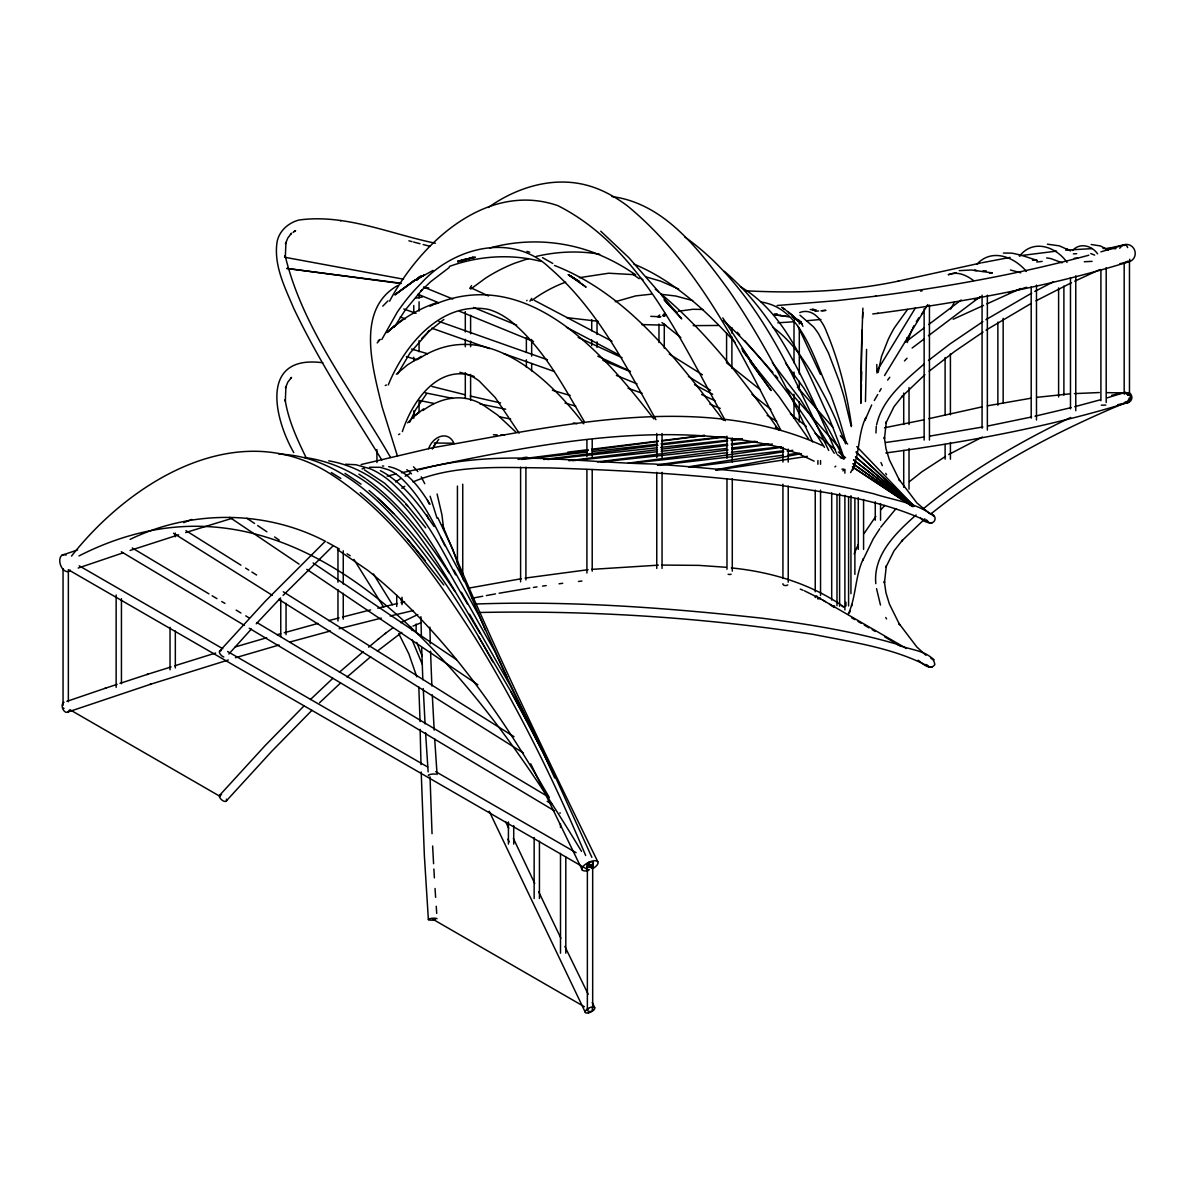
<?xml version="1.0" encoding="UTF-8"?>
<svg xmlns="http://www.w3.org/2000/svg" width="1195" height="1195" viewBox="0 0 1195 1195"><rect width="100%" height="100%" fill="white"/><g stroke="black" fill="none" stroke-linecap="round" stroke-linejoin="round"><path stroke-width="1.5" d="M420.057 721.526L418.818 687.08M860.938 403.163L861.386 365.804A185.061 6.826 -88.5 0 1 861.655 351.808L862.163 330.059M861.057 401.49L861.416 384.715M861.49 380.996L861.685 371.675M865.464 401.55L866.569 349.373M876.786 364.475L877.025 373.064M862.566 318.094L862.805 312.522M875.935 432.963L876.279 426.286M878.191 372.407L881.462 356.588L888.184 339.544A204.569 166.941 -3.3 0 1 894.278 327.983L907.543 309.445M906.512 341.397L906.96 337.722M848.106 614.469C856.262 597.201 854.948 576.348 863.328 558.752L862.76 560.485L873.276 538.796L879.789 528.668M850.586 472.578C860.46 456.281 857.233 434.636 865.942 417.399L864.986 420.296L871.693 404.941M862.895 308.161L861.49 347.177A172.364 6.348 -88.5 0 0 861.192 364.684L860.908 402.954M876.607 424.822C882.403 398.682 905.048 380.712 924.168 363.952M907.229 342.532L911.86 329.76M852.901 469.859L855.471 461.629M849.496 612.841L850.108 610.959M851.557 606.253L852.154 604.386M402.356 431.589C411.214 404.433 433.561 369.255 466.423 374.259A47.038 26.32 61.5 0 1 479.3 381.085L495.163 397.472L519.123 433.113M593.228 861.998L592.436 864.284L590.016 865.837L586.79 863.97M388.285 384.909C404.149 345.699 440.955 300.722 488.053 309.326A78.795 44.678 60.9 0 1 509.817 320.365C543.038 346.968 563.039 385.686 584.37 421.641M409.616 422.313L415.457 409.96L426.66 393.648M854.141 553.897L858.115 544.756M381.802 339.499L397.352 312.029A513.417 293.477 60.5 0 1 420.76 283.738C452.397 247.962 511.714 231.531 549.521 267.725C597.007 308.624 625.896 365.76 655.935 419.684M397.696 373.886L409.885 353.197L429.722 330.432L421.76 338.469M950.622 309.102L954.641 301.708M912.562 328.386L913.981 325.652M389.57 301.215C420.61 242.704 486.828 181.042 557.931 205.674C641.147 247.858 681.792 343.279 725.455 420.715M822.623 445.675C700.539 390.586 558.633 426.062 432.963 447.662L432.291 448.962L434.816 444.689M874.292 400.489L877.742 394.544M879.475 391.572L881.208 388.599M394.096 327.4L405.359 309.863L421.94 289.952L420.849 291.132L430.603 281.736L449.186 267.546M876.921 371.077L915.46 307.862M884.539 375.529L927.783 304.591M428.646 448.722C432.426 436.922 448.02 429.528 454.13 443.644M469.755 288.428L471.547 285.545M864.119 533.478L875.83 516.315M916.326 321.649L918.865 317.765M529.923 301.155L531.76 298.406M434.114 445.825L438.774 439.327M887.646 380.1L889.797 377.261M880.715 527.219L895.996 508.637M71.506 556.078C129.687 482.153 235.773 416.159 327.863 472.309C391.452 511.818 434.95 575.258 474.729 637.099C517.629 706.708 553.972 780.201 585.669 855.53M377.202 342.935L380.264 339.35M290.549 234.325L291.52 233.219L287.816 237.984L285.471 243.81L285.934 242.406L285.336 257.074L285.127 255.566C302.947 330.164 352.958 392.094 390.601 457.536M290.549 378.486L291.535 377.381L287.816 382.146L285.471 387.972L285.919 386.568L285.336 401.251L285.127 399.742C288.264 419.983 296.928 438.849 305.86 457.102M219.536 651.245L265.171 601.384L324.906 541.634M228.842 653.994L251.383 629.033M219.536 795.407L265.171 745.531L304.083 705.857M226.467 800.769L271.937 751.087L311.94 710.323M662.672 315.48L664.793 313.165M881.029 509.578L884.778 505.47M407.644 422.836L414.725 415.666L423.717 408.839M256.223 623.835L280.601 597.963M283.081 595.394L332.658 546.264M904.466 360.92L907.05 358.246M382.788 306.159L387.972 300.871M416.831 279.914L420.685 276.045L416.935 279.735M310.461 699.508L332.822 678.327M319.558 702.75L340.515 683.017M396.352 374.214L407.6 364.804L421.267 356.424M924.93 374.647L901.583 396.949L902.613 395.874L893.994 406.703L885.853 423.149L886.332 421.715L884.449 438.774L884.315 437.25L885.973 448.693L889.409 459.911L899.686 480.644L898.849 479.165L916.864 502.886L929.591 513.581M916.102 514.97C896.295 532.522 873.037 554.689 875.816 583.653M924.945 518.794L901.583 541.096L902.628 540.02L894.009 550.85L885.853 567.296L886.332 565.862L884.449 582.921L884.315 581.397L885.973 592.839L889.409 604.058L899.671 624.791L898.849 623.312L916.864 647.033L925.991 655.338M339.425 672.188L363.25 651.663M387.807 331.792L395.007 325.563L386.926 332.598C401.236 319.214 418.355 308.922 436.907 302.604M347.043 677.042L370.689 656.697M1019.783 255.835C1033.406 238.597 1056.275 246.842 1067.015 262.407M428.273 331.896L443.868 319.468M368.628 647.167L378.621 638.877M377.396 651.111L401.804 632.409M384.969 633.753L392.856 627.838M928.455 360.487L949.801 344.07L982.887 321.619M929.172 371.197L954.641 351.45L983.067 332.046M922.749 509.249C967.666 472.219 1018.259 442.583 1070.66 417.488M930.606 514.194C989.893 466.065 1058.337 430.514 1128.633 401.371M378.068 639.325L385.537 633.29M470.74 289.056L485.23 278.375A518.421 292.058 61.2 0 1 514.687 263.214L528.414 258.598M1072.602 250.502C1079.892 242.241 1091.916 245.662 1097.607 253.833M909.47 481.6L921.957 471.741L945.529 456.385M396.367 293.477L414.755 280.362L424.658 274.73L413.007 281.423L394.843 294.926L414.755 280.362L413.007 281.423L433.023 270.443M977.002 264.155C991.925 247.858 1014.435 257.015 1026.49 271.519M394.081 326.34L402.655 319.842L401.684 320.559M905.018 342.382L924.243 327.878M928.679 324.532L961.198 300.005M912.143 348.029L923.974 339.096M928.41 335.765L980.154 296.733M293.089 232.487L295.613 230.65L294.194 231.247M531.984 300.393L536.45 297.167A465.617 257.254 62 0 1 561.187 283.857L565.668 282.154M488.322 207.482C516.569 187.346 553.225 175.949 587.537 185.434A142.145 81.29 60.5 0 1 627.599 206.033C698.567 264.543 739.496 349.851 780.768 430.08M986.009 330.119L1031.39 303.306M395.5 481.958L400.803 478.523M401.819 488.247L404.806 486.305M985.92 319.692L1031.718 293.104M397.606 285.575C355.079 309.804 373.094 368.971 382.027 406.718L397.308 455.624M948.696 454.533L982.335 437.056M920.643 518.062C923.914 522.708 936.043 526.353 935.028 517.241C918.432 503.005 894.263 500.451 873.903 493.804C801.74 476.252 727.486 469.381 653.59 463.989C575.96 462.57 495.447 448.379 419.445 469.725M918.223 660.237C922.585 663.554 930.128 671.067 934.848 664.629C932.951 650.304 906.96 650.05 896.31 644.045C852.379 631.154 807.058 623.909 761.723 618.173C666.631 607.762 570.672 600.577 475.012 604.043M418.295 359.097C482.287 316.675 546.22 374.737 583.787 423.792M1034.78 291.46L1053.407 281.811M1035.96 300.841L1071.512 282.692M405.21 476.178L409.601 473.817M400.803 622.685L417.787 614.559M1074.649 281.213L1099.773 269.607M78.975 555.929C303.829 441.418 480.853 683.854 581.487 851.363M974.418 299.915L981.17 296.838M953.177 319.244L983.56 305.412M986.936 303.888L1020.694 288.518M130.136 539.363C191.066 509.712 265.454 509.847 325.637 541.425M413.007 481.929C455.863 463.66 504.066 467.887 549.521 467.917C626.135 470.352 702.779 474.729 778.767 485.036C828.957 493.057 880.954 499.495 927.365 521.379L925.931 520.333L928.993 522.648L926.663 520.034M413.007 626.075L420.655 622.894M663.225 316.003L666.422 314.733M183.716 522.633L191.857 519.422M449.335 266.455C478.433 255.82 510.788 253.639 540.872 261.376M434.487 304.426C527.503 265.275 603.445 353.212 653.859 418.952M460.777 261.257L473.339 257.149L457.7 261.645M615.276 301.723L635.71 295.897L651.305 294.179M66.89 701.36L106.041 688.006M67.981 711.996L151.197 684.048L150.047 684.421L228.305 659.984M457.819 261.675L475.401 257.239L462.316 260.032L464.108 259.539M61.931 555.242L77.6 549.939M78.168 568.058L123.309 552.777M146.806 674.533L171.109 666.929M104.876 688.395L117.11 684.347M120.008 683.391L147.956 674.159M130.061 550.477L178.697 534.792M185.643 532.567L232.607 518.167M948.591 274.76C957.225 270.936 966.501 275.223 973.447 280.496M174.664 665.809L215.623 653.023M1123.539 245.005L1100.909 251.846M1130.111 261.391C1048.12 286.83 963.275 302.021 878.295 313.299L877.369 313.404M1008.909 292.685L1026.61 287.263M1107.317 397.815L1124.868 392.438A5.303 5.049 71.9 0 0 1123.166 393.588M1128.797 402.267C1049.643 426.794 967.83 441.866 885.824 452.95M362.025 468.918L364.475 468.186M235.191 646.943L266.664 637.757M235.43 657.758L279.077 645.016M462.525 260.002L457.79 261.346L465.706 259.39L457.715 261.466M1100.401 399.787L1074.678 406.718M277.165 634.694L280.72 633.708M284.276 632.738L318.109 623.402M289.743 642.073L330.462 630.975M1088.809 255.222C1018.737 274.058 947.142 286.92 875.218 296.255L876.144 296.151L836.963 300.632L777.079 305.517M328.64 620.623L339.126 617.92M342.621 617.023L370.644 609.868M339.186 628.719L381.295 618.129M361.159 464.541L432.963 447.662M387.135 476.103L396.038 473.982M1071.123 407.629L1035.004 416.204M489.771 248.022C521.886 239.09 556.586 240.016 588.194 250.636A236.266 135.11 60.5 0 1 626.329 268.681L635.71 274.79M377.784 608.165L397.457 603.505M401.027 602.653L404.597 601.817M390.197 616.008L413.38 610.511M948.262 274.566L956.388 272.714M579.396 277.673L608.658 273.222L634.306 274.671M401.43 472.757C525.277 446.975 656.324 416.786 782.023 447.856L779.618 447.154L799.216 454.07L814.124 461.165M923.511 419.878L884.464 427.795M928.769 418.698L982.156 406.853M1105.599 248.978L1124.719 244.706M1119.864 263.722L1128.946 261.69M1031.614 416.965L988.205 425.943M1111.574 395.336L1125.585 392.259M1117.698 404.732L1128.065 402.446M980.976 262.945L897.998 281.183L898.759 281.034C848.764 291.7 797.364 293.432 746.427 290.833M678.312 311.268L692.876 309.281L702.929 309.46M983.888 271.175L982.723 271.414L986.129 270.742M536.226 256.417C556.945 251.577 578.649 250.532 599.636 254.266M982.156 262.706L1010.119 257.388M987.309 405.837L1031.375 398.144M799.724 312.552C812.988 307.414 822.593 320.962 826.552 331.822C839.129 361.801 846.986 393.693 851.557 425.823M715.865 469.784L801.442 453.637M982.887 426.944L929.874 436.1M468.574 588.164L521.408 578.694M471.846 598.262L482.75 596.245M486.38 595.573L495.477 593.9M499.107 593.228L529.833 588.015M920.628 291.102L922.092 290.848M959.271 270.638L971.475 269.995L991.91 272.833M991.133 272.729L989.729 272.983L992.179 272.684L989.341 272.878L992.119 272.774L990.67 272.759M416.054 298.048L422.253 297.032M924.437 436.967L885.674 442.494M525.023 578.111L588.074 569.701M533.433 587.447L537.033 586.879M689.037 466.692L783.711 451.74M787.341 451.172L792.808 450.306M715.924 470.233L807.342 456.341M1019.186 255.805L1056.574 251.114M657.504 464.855L781.157 447.378M542.53 586.103L546.205 585.595M559.051 583.802L562.726 583.294M929.934 523.126L932.234 522.827M929.934 667.273L932.234 666.974M628.226 463.137L728.039 449.917M731.728 449.425L772.388 444.047M518.047 459.373L588.194 450.395M591.884 449.932L658.34 441.433M662.03 440.955L704.482 435.518M597.336 461.942L727.785 445.332M731.459 444.854L757.182 441.582M689.216 467.215L782.934 455.235M788.446 454.518L799.485 453.114M543.68 459.478L657.952 445.302M661.642 444.854L726.142 436.847M568.88 460.702L657.504 449.678M661.193 449.215L727.65 440.955M731.34 440.492L742.424 439.118M523.35 457.64L527.055 457.192M567.7 452.173L588.03 449.678M591.719 449.215L658.251 441.03M661.94 440.567L704.438 435.338M931.084 658.385L932.025 658.863M369.524 467.245L380.07 467.305L388.36 469.74A45.201 26.723 58.8 0 1 401.401 478.284C418.833 494.775 430.424 516.27 441.015 537.526A222.733 131.704 58.8 0 1 444.854 545.801M578.44 581.457L581.935 581.039M657.534 465.333L783.322 450.784M872.738 313.941L878.295 313.299M521.901 459.433L586.835 452.143M592.391 451.516L657.31 444.211M661.029 443.793L724.095 436.713M633.708 462.988L727.71 452.666M731.4 452.263L781.172 446.796M547.564 459.522L656.981 447.796M660.686 447.393L727.456 440.238M731.161 439.85L742.289 438.655M601.085 461.942L726.381 448.513M731.908 447.916L768.773 443.957M1065.656 250.158L1091.961 248.62M1036.737 261.989L1042.145 261.421M1036.603 397.367L1069.286 393.917M572.569 460.717L657.444 451.695M661.134 451.292L727.561 444.226M731.25 443.838L755.225 441.284M1033.077 260.122L1035.587 259.883L1032.405 259.868M820.98 310.879L825.685 310.431M591.674 569.373L658.326 565.16M815.005 311.298L818.575 310.984M822.13 310.655L825.7 310.327M806.595 320.753L820.89 319.453M479.539 612.482C590.957 610.242 702.869 617.471 813.078 634.351C852.199 642.253 893.457 647.675 928.993 666.795L925.931 664.48L927.365 665.54M1003.412 253.041L1012.016 253.161L1020.157 254.938M1073.364 253.893L1076.65 253.669M777.437 314.165L773.837 314.404L776.87 314.33M777.87 322.814L794.048 321.754M1074.26 258.269L1077.636 258.075M1074.41 393.618L1099.31 392.543M425.241 287.995L428.751 287.861M345.519 464.228L355.901 464.721L370.166 468.769A76.48 44.678 59.4 0 1 392.169 483.124C419.654 508.697 438.505 541.858 455.579 574.885M661.836 565.071L698.746 565.369L725.873 567.266M693.175 325.623L718.285 325.473M1047.403 244.198L1059.308 245.841L1070.586 250.92M761.215 302.051C803.264 308.265 814.512 362.727 830.719 394.873A259.778 124.609 67.3 0 1 840.697 423.926L846.06 442.538M660.671 316.795L650.767 316.331M493.386 434.801L497.105 434.846M500.824 434.89L504.529 434.92M434.188 443.016L452.771 443.211M1103 248.44L1115.966 248.635M1106.704 392.647L1127.064 392.946M775.092 315.211L780.693 315.331M1091.184 244.497L1100.446 245.961L1108.482 250.248M382.385 466.005L383.7 466.035M810.24 309.55L814.258 309.654L812.555 309.565M657.564 316.511L660.656 316.615M641.685 324.547L665.779 325.249M816.125 309.863L812.032 309.58L814.258 309.654M812.032 309.58L813.989 309.699M322.814 362.772C259.927 354.288 273.58 417.354 293.791 452.606M660.999 294.284L675.832 296.031L692.682 300.587M278.898 454.16C322.516 455.265 360.068 482.197 389.152 512.625C430.932 556.885 463.466 608.838 492.863 661.881M611.974 196.577C664.584 203.404 699.284 250.039 728.502 289.877C761.364 337.722 788.043 389.451 812.66 441.911M777.99 315.375L784.264 316.048L780.395 315.495M975.553 270.443L974.418 270.324L977.032 270.608M304.381 457.431C393.543 469.56 438.192 565.026 480.256 633.574M566.654 317.616L598.053 321.261M731.37 567.909C771.328 571.912 810.927 583.713 843.939 606.97L842.057 606.358M400.728 283.2L286.77 268.427L401.027 283.544M435.458 243.227C390.66 234.145 345.504 213.621 299.064 220.014C288.637 222.673 279.6 230.501 277.195 241.256C273.267 264.797 284.873 287.368 293.776 308.444C318.916 361.323 351.061 410.393 381.877 460.045M328.745 460.837C399.772 473.13 434.203 548.236 467.484 604.072M1034.855 260.062L1037.245 260.465L1022.621 255.64M340.127 220.612L340.978 220.761M284.559 257.224L403.507 279.182M788.954 316.914L782.83 315.659L786.579 316.436M425.181 392.811L452.621 398.398M480.061 403.985L505.664 409.198M573.346 422.97L577.006 423.717M419.206 400.43L433.845 403.417M499.689 416.816L510.668 419.057M1010.432 269.98L1020.724 272.804M388.674 466.647C408.227 470.457 420.028 488.8 430.08 504.245M470.247 396.023L500.571 402.924M646.51 277.031L660.551 281.109L678.67 289.011M465.049 394.738L431.948 386.463M423.209 244.557L429.707 246.23M408.899 240.822L412.051 241.644M413.619 242.062L420.013 243.72M411.558 349.03L427.601 353.735M552.359 390.257L570.194 395.47M406.405 356.618L417.1 359.74M459.881 372.272L474.131 376.44M565.041 403.044L575.736 406.18M526.905 251.398L529.729 252.22M840.219 457.64L843.924 458.865M554.525 265.469C627.748 294.06 677.236 359.755 723.378 420.281M1090.781 253.549L1094.665 255.118M403.79 308.997L416.054 313.329M438.834 321.38L547.459 359.77M628.047 388.255L642.059 393.215M400.22 317.019L405.478 318.886M431.754 328.177L489.562 348.611M503.588 353.571L554.39 371.525M423.493 287.009L452.815 299.004M473.519 307.474L516.643 325.115M602.892 360.397L630.497 371.69M709.845 404.149L720.197 408.376M417.981 294.269L438.684 302.738M459.373 311.193L533.553 341.546M616.351 375.409L637.054 383.879M721.586 418.459L725.036 419.863M800.262 589.105L803.025 590.24M633.843 264.035C673.816 280.631 706.2 310.879 735.059 342.382M804.399 590.808L820.621 598.829M795.213 319.005L799.53 320.917L796.258 319.423M1062.161 262.81L1051.182 258.717A38.315 26.828 46.1 0 0 1046.596 257.941M471.637 288.144L488.546 295.972M578.141 337.408L622.102 357.738M701.555 394.499L715.073 400.758M597.829 356.229L629.944 371.092M794.466 318.602L801.352 322.516L792.166 316.615L801.262 322.755L795.332 318.692M1066.373 248.65L1067.897 249.441M740.467 286.695C786.893 314.165 806.311 369.389 828.18 415.89A387.374 200.207 64.7 0 1 842.027 452.158L844.253 458.716M534.419 300.393L612.004 341.247M694.519 384.7L712.683 394.26M775.391 427.287L780.35 429.901M566.505 327.266L619.324 355.079M380.368 470.636C403.656 483.004 419.55 505.306 434.114 526.562M364.415 469.844L384.715 483.273L405.015 502.722M327.176 542.276L339.44 549.028M542.485 257.627L552.762 263.453M793.943 318.094L798.424 320.678L792.449 316.331L799.724 322.052M817.903 597.321L906.333 648.452M851.662 617.815L854.828 619.637M857.98 621.46L861.132 623.282M864.284 625.105L869.004 627.823M872.171 629.645L875.323 631.468M884.778 636.935L894.233 642.387M897.385 644.21L900.537 646.032M79.199 565.818L222.793 648.721M227.633 651.514L427.676 767.011M435.742 771.656L576.095 852.692M68.339 569.731L587.82 869.661M69.922 709.71L220.194 796.467M432.724 919.164L584.4 1006.743M795.691 319.08L798.424 320.678M132.227 547.967L208.946 593.87M212.142 595.782L216.952 598.65M221.747 601.518L224.944 603.43M236.132 610.122L240.927 612.99M245.722 615.858L248.918 617.77M256.91 622.55L547.818 796.572M547.161 801.337L551.956 804.205M121.337 551.746L244.422 625.373M249.217 628.241L554.51 810.867M823.146 600.278L825.446 601.668M568.372 274.73L579.694 281.736L568.805 274.984M331.314 472.548L340.799 478.403M337.513 549.61L367.821 570.373C444.256 631.558 500.735 713.609 549.386 797.618M684.84 237.013C756.629 287.831 791.688 373.676 828.703 450.425M669.29 354.019L702.451 374.797M767.175 415.367L776.66 421.312M688.395 376.41L710.487 390.257M185.972 530.655L240.912 565.16M245.617 568.118L248.754 570.09M251.891 572.061L256.596 575.019M283.275 591.779L513.984 736.673M173.514 533.254L272.4 595.364M278.674 599.307L523.5 753.074M345.026 473.369L361.054 484.169M568.282 274.716L586.103 287.159L571.3 276.179M347.103 553.808L350.18 555.765M837.411 454.772L843.341 458.656M912.621 506.456L852.364 466.812L912.382 506.546M829.494 604.222L834.349 607.478M358.888 474.146L365.446 478.478M246.857 518.257L254.55 523.455M257.642 525.546L266.888 531.775M274.596 536.973L279.212 540.095M313.12 562.964L456.445 659.655M229.739 517.36L299.094 564.145M306.786 569.343L477.851 684.735M800.008 315.211L813.436 326.788A53.073 20.539 72.7 0 1 818.769 334.152L828.449 352.958L838.576 379.487A160.235 61.991 72.7 0 1 844.148 397.248L851.258 426.6M781.62 307.234L785.055 309.565L784.039 308.848M782.665 307.951L785.055 309.565M912.875 506.053L852.931 463.645L909.993 504.514M724.304 271.31C779.633 318.512 808.029 388.614 836.679 453.667M632.932 274.252L639.131 278.704M772.642 327.161C796.975 344.728 811.644 372.033 825.536 397.905A211.47 101.441 67.3 0 1 836.351 420.804L845.627 443.853M640.221 277.837L642.97 279.854M931.054 513.372L932.488 514.418M932.683 514.627L934.131 515.687M931.054 657.519L932.488 658.579M932.683 658.774L934.131 659.849M366.402 479.165C400.594 503.902 426.032 538.542 449.32 573.227M798.768 321.022L795.347 318.453L801.576 323.307M913.443 506.068L853.499 459.866L913.249 506.531M406.808 469.68L409.153 471.607A26.156 16.416 55.3 0 1 411.528 473.877M759.96 389.451L726.575 362.832L726.59 333.196M790.433 413.754L806.401 426.481M815.109 433.427L835.424 449.634M838.337 451.949L845.582 457.73M661.97 322.545L680.836 337.587M751.954 394.305L770.82 409.347M786.131 310.371L791.882 315.121L788.431 312.209L790.717 314.121M655.308 289.205C704.079 328.655 742.752 378.815 778.632 429.841M913.607 505.978L855.471 456.848L913.592 506.471M360.203 492.684C384.491 512.625 405.613 536.092 425.211 560.56M369.061 490.488C403.029 519.198 430.319 554.794 455.026 591.525M600.771 231.203L628.824 257.642L658.639 291.744M790.896 314.27L795.526 318.363L792.18 315.375L794.331 317.287M802.263 324.308L793.42 316.451L796.736 319.468M413.545 466.827L417.877 471.607M723.378 320.469C763.65 356.991 795.601 401.58 824.52 447.333M914.011 506.157L856.038 451.919L912.726 505.231M377.874 498.195L393.708 513.462M665.227 300.976L677.087 312.731L666.795 302.499M515.986 432.187L497.643 415.083L482.392 404.478A81.275 45.485 61.5 0 0 470.352 399.459C457.192 395.709 442.972 398.771 431.171 405.224A222.121 124.28 61.5 0 0 422.91 410.527M664.017 299.796L681.718 318.871L661.582 295.255M856.785 446.586L912.95 505.052M405.658 504.156L407.809 506.381M797.334 387.075L832.93 427.377M840.294 435.727L847.658 444.062M737.255 332.225L739.705 335.003M744.619 340.56L772.851 372.526M775.301 375.305L777.766 378.083M787.58 389.197L840.354 448.962M742.424 350.747L779.05 396.62L808.612 438.953M406.031 503.887L425.719 527.787M772.343 362.712L800.53 399.548L834.259 453.293M407.57 539.303L443.763 584.967M785.473 363.041L803.817 388.076L826.432 425.181A302.395 156.291 64.7 0 1 841.414 454.055L842.923 457.252M750.057 361.667L771.104 390.526L742.035 348.582L760.707 375.962L722.781 317.915M373.393 573.973L392.438 604.715M353.929 559.439L383.7 607.224M478.508 636.606L511.296 692.174L541.679 749.638M469.59 614.2L510.265 685.497L534.583 733.924L554.704 778.005M461.464 592.287L494.64 651.141L528.384 722.557M440.865 537.242L465.721 583.444L485.484 630.318M588.134 862.611L590.016 865.837L588.567 862.402M453.981 570.179L479.733 617.113L506.844 676.863M885.749 473.354L886.57 474.818M885.749 617.501L886.57 618.965M511.072 692.069L526.816 720.809M421.178 476.82L424.748 483.691M398.771 633.664L408.869 653.919L416.816 676.863M526.487 720.182L555.302 776.795L591.869 857.368M437.953 517.958L452.591 548.923L463.809 580.785M588.493 862.715L590.016 865.837L588.418 862.521M588.194 994.27L564.862 946.44M592.242 1002.515L594.662 1007.475M585.386 1012.494L489.203 811.256M597.754 861.64C543.486 750.594 489.412 639.31 442.389 524.949M582.294 870.02L530.744 763.814M560.888 938.224L538.676 891.754M513.372 838.412L534.718 883.419M507.905 839.204L509.175 841.907M800.56 321.335L802.92 326.369M798.051 326.399L820.442 374.393M412.006 639.728L422.268 664.211M505.575 821.562L508.682 828.314M880.969 462.525L882.343 465.617M427.018 515.03L428.751 519.407M416.756 642.432L422.104 655.995M430.14 496.224L437.026 518.197M400.848 599.233L402.103 602.698M410.901 627.016L412.156 630.482M880.476 605.043L876.532 588.642M437.101 494.013L441.956 514.926L443.823 530.386M437.071 774.569L434.696 739.003M428.139 771.91L425.584 732.744M435.025 888.482L435.622 897.37M436.235 906.273L436.713 913.383M428.378 919.612L424.359 855.62L421.193 771.94M434.188 730.16L432.291 694.833M433.576 863.686L432.635 846.03M433.875 869.004L434.397 877.847M425.076 723.886L423.254 688.529M431.873 686.02L430.544 651.17M432.037 833.692L430.036 776.84M421.701 648.108L422.821 679.701M429.901 627.136L430.319 643.776M420.909 616.71L421.417 637.025M420.998 764.561L420.132 729.383M1129.469 260.585L1129.469 395.5M1124.181 262.437L1124.181 393.648M1106.197 267.62L1106.197 402.536M1100.909 269.472L1100.909 400.683M1075.769 275.791L1075.769 410.707M1070.481 277.643L1070.481 408.854M1063.894 286.068L1063.894 395.112M1058.606 287.92L1058.606 396.964M1036.483 285.097L1036.483 419.998M1031.195 286.934L1031.195 418.145M1003.158 318.363L1003.158 403.372M997.87 322.067L997.87 405.224M987.369 295.165L987.369 430.08M982.066 295.165L982.066 428.228M950.413 353.839L950.413 414.829M950.413 442.553L950.413 459.179M945.111 357.529L945.111 414.829M945.111 444.391L945.111 459.179M929.441 305.128L929.441 440.044M924.138 308.833L924.138 440.044M909.022 387.524L909.022 424.494M909.022 448.513L909.022 489.173M903.719 393.08L903.719 424.494M903.719 450.366L903.719 487.321M880.551 503.603L880.551 520.228M875.263 501.751L875.263 520.228M863.582 499.495L863.582 549.386M858.279 497.643L858.279 549.386M854.888 498.629L854.888 574.407M850.945 495.731L850.945 593.676M848.584 496.896L848.584 605.925M845.941 602.235L845.941 605.925M844.895 469.471L844.895 473.175M844.895 495.342L844.895 609.928M839.607 493.49L839.607 606.223M836.993 494.745L836.993 605.626M831.705 492.893L831.705 600.084M820.547 460.553L820.547 464.257M820.547 490.129L820.547 595.468M817.903 460.553L817.903 464.257M815.244 490.129L815.244 591.779M799.306 320.335L799.306 324.024M799.306 327.729L799.306 373.93M799.306 381.325L799.306 390.556M799.306 401.654L799.306 421.984M794.003 320.335L794.003 362.847M794.003 372.078L794.003 377.62M794.003 394.26L794.003 418.28M788.222 449.126L788.222 462.062M788.222 486.081L788.222 582.189M782.934 447.274L782.934 462.062M782.934 484.229L782.934 578.485M732.281 438.057L732.281 462.077M732.281 478.717L732.281 571.12M731.893 327.654L731.893 333.196M731.893 336.885L731.893 368.314M726.978 436.205L726.978 458.387M726.978 478.717L726.978 569.268M664.271 324.039L664.271 348.059M662.06 433.516L662.06 457.551M662.06 472.339L662.06 568.432M658.968 324.039L658.968 342.517M656.757 433.516L656.757 457.551M656.757 472.339L656.757 568.432M597.022 321.515L597.022 334.451M597.022 341.845L597.022 347.386M592.675 865.837L592.675 1009.984M592.212 439.939L592.212 456.565M592.212 469.515L592.212 571.15M591.719 319.662L591.719 330.761M591.719 339.992L591.719 345.534M587.372 865.837L587.372 1009.984M586.909 439.939L586.909 456.565M586.909 469.515L586.909 573.003M565.803 857.099L565.803 953.192M560.5 823.833L560.5 827.523M560.5 853.394L560.5 953.192M539.438 841.22L539.438 898.506M534.15 837.531L534.15 898.506M531.655 339.499L531.655 356.125M531.655 363.519L531.655 370.913M526.368 337.647L526.368 352.435M526.368 359.829L526.368 367.224M525.905 467.245L525.905 579.978M520.602 467.245L520.602 581.831M513.716 825.64L513.716 844.118M508.428 821.951L508.428 844.118M470.606 315.331L470.606 333.808M470.606 341.202L470.606 346.744M470.606 374.468L470.606 400.34M465.303 311.626L465.303 331.956M465.303 339.35L465.303 346.744M465.303 372.616L465.303 398.488M462.734 484.229L462.734 574.78M457.431 486.081L457.431 563.696M419.072 294.418L419.072 298.123M419.072 301.812L419.072 311.058M419.072 340.62L419.072 351.703M419.072 401.61L419.072 412.693M416.129 624.074L416.129 631.468M413.769 305.502L413.769 312.896M413.769 357.26L413.769 360.95M413.769 410.856L413.769 418.235M402.013 597.246L402.013 604.64M396.725 595.394L396.725 606.477M376.918 449.559L376.918 462.495M343.249 550.761L343.249 584.026M343.249 593.273L343.249 619.144M337.961 548.923L337.961 582.189M337.961 589.583L337.961 620.997M286.053 603.251L286.053 634.664M280.765 599.546L280.765 636.517M175.336 533.075L175.336 536.764M175.336 631.02L175.336 667.975M170.034 627.315L170.034 669.827M121.442 598.665L121.442 683.689M116.139 594.976L116.139 687.379M68.354 570.508L68.354 701.734M63.051 568.671L63.051 705.423M664.749 313.628A4.407 2.599 -51.4 0 1 664.853 316.048M658.385 317.243A4.407 2.599 -51.4 0 1 659.625 314.972M844.402 469.396A4.407 2.778 -57.9 0 1 842.923 470.905M835.798 466.169A4.407 2.853 -62.2 0 1 834.902 466.901M526.756 300.722A4.407 2.853 -62.2 0 1 527.01 300.348M378.247 340.665A4.407 3.122 -73.7 0 1 379.383 340.022M385.253 385.552A4.407 3.271 -78.5 0 1 386.448 385.029M398.637 434.636A4.407 3.495 -89.4 0 1 399.787 433.979M560.082 813.317A4.407 2.495 -59.1 0 1 560.037 812.705M589.449 869.706A4.407 2.554 -60 0 1 587.268 865.748A4.407 2.554 -60 0 1 592.242 862.013A4.407 2.554 -60 0 1 591.45 868.212M588.343 870.468A8.828 3.734 -26.2 0 1 583.19 866.3A8.828 3.734 -26.2 0 1 596.454 860.863A8.828 3.734 -26.2 0 1 592.391 868.81M1119.73 248.246A8.828 8.38 72.2 0 1 1130.216 245.259A8.828 8.38 72.2 0 1 1134.966 255.715A8.828 8.38 72.2 0 1 1125.929 261.899M70.326 570.179A8.828 5.512 70.9 0 1 60.243 564.13A8.828 5.512 70.9 0 1 66.098 555.137M1129.768 259.225A8.828 2.435 78.3 0 1 1127.378 261.152M1124.166 245.632A8.828 2.435 78.3 0 1 1127.647 247.589M921.584 314.031A178.234 135.737 33.8 0 1 923.466 311.641M430.006 306.234A419.37 239.717 60.5 0 1 432.978 304.979M427.422 500.257A135.528 85.039 55.3 0 1 429.02 503.887M659.192 317.258A2.644 1.524 0 0 1 659.028 316.331M663.808 315.779A2.644 1.524 0 0 1 664.047 316.033M843.297 469.023A2.644 1.524 0 0 1 841.982 469.142M832.482 606.403A2.644 1.524 0 0 1 834.618 605.955M820.218 598.053A2.644 1.524 0 0 1 817.619 598.844M815.259 597.47A2.644 1.524 0 0 1 816.842 595.917M787.759 584.893A2.644 1.524 0 0 1 784.532 585.43A2.644 1.524 0 0 1 782.979 583.713M731.131 574.227A2.644 1.524 0 0 1 728.128 574.227M64.007 708.441A2.644 1.524 0 0 1 63.395 708.008M592.063 1008.998A2.644 1.524 0 0 1 591.659 1011.194A2.644 1.524 0 0 1 587.895 1010.895A2.644 1.524 0 0 1 588.523 1008.729M591.525 864.568A2.644 1.524 0 0 1 591.689 867.017A2.644 1.524 0 0 1 587.582 866.42A2.644 1.524 0 0 1 589.747 864.314M69.041 710.428A5.303 3.316 70.9 0 1 63.335 709.964A5.303 3.316 70.9 0 1 64.007 702.257M1128.528 399.399A5.303 1.404 78.6 0 1 1126.84 401.669M1126.497 392.572A5.303 1.404 78.6 0 1 1127.766 395.321M1128.737 392.528A5.303 5.049 71.9 0 1 1131.516 399.488A5.303 5.049 71.9 0 1 1124.913 402.177M1084.298 261.75A927.26 334.944 -34.6 0 1 1092.096 261.361M223.794 657.011A4.407 2.211 41.5 0 1 219.611 653.008A4.407 2.211 41.5 0 1 221.269 650.603M428.617 775.645A4.407 0.941 -4.2 0 1 430.2 774.42A4.407 0.941 -4.2 0 1 435.622 774.106M1101.297 405.18A927.141 334.854 -34.6 0 1 1105.793 405.09M435.443 919.717A4.407 0.941 -4.2 0 1 428.856 919.881A4.407 0.941 -4.2 0 1 431.305 918.387A4.407 0.941 -4.2 0 1 437.071 918.716M1126.691 392.946A4.407 3.719 -87.3 0 1 1130.545 397.562A4.407 3.719 -87.3 0 1 1126.228 401.714M1124.883 393.633A4.407 3.719 -87.3 0 1 1125.212 393.409M226.438 799.156A4.407 2.211 41.5 0 1 224.227 801.307A4.407 2.211 41.5 0 1 219.641 797.214A4.407 2.211 41.5 0 1 221.568 794.809M1129.185 397.965A4.407 2.076 67.7 0 1 1127.303 401.266M1124.555 393.842A4.407 2.076 67.7 0 1 1125.018 393.334M1126.123 393.319A4.407 2.076 67.7 0 1 1127.99 395.112M418.982 277.255L416.472 279.974L418.982 277.255M419.684 411.663L414.725 415.666L419.684 411.663M798.469 320.917L796.049 318.811L798.469 320.917M588.448 1012.912A5.303 2.241 -26.2 0 0 594.781 1007.669A5.303 2.241 -26.2 0 0 586.835 1009.372A5.303 2.241 -26.2 0 0 588.448 1012.912"/></g></svg>
